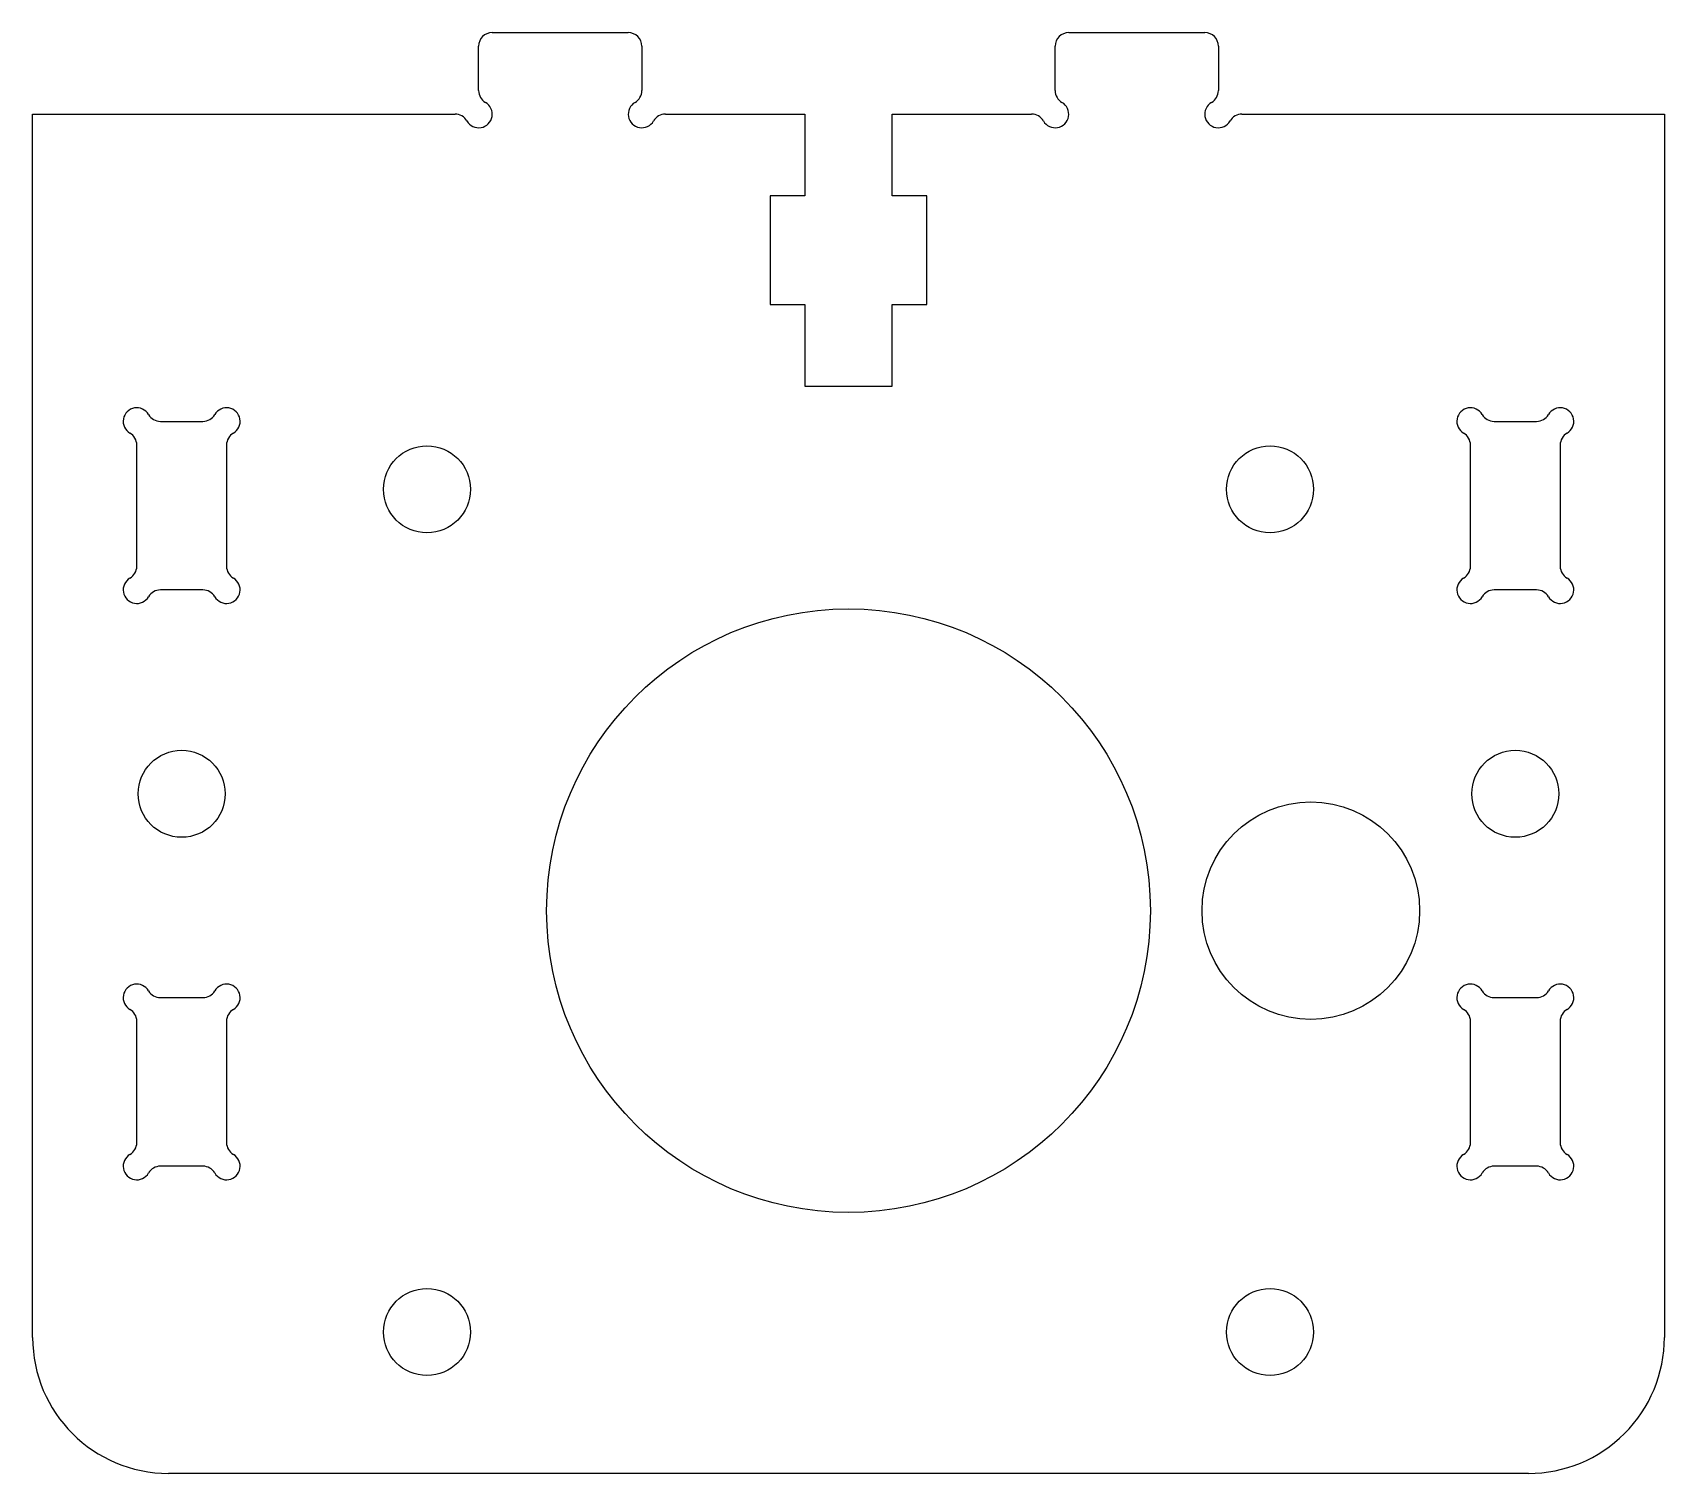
# Model space of a CAD drawing. Header units: inches. Extents: x 0 to 60, y 0 to 53.
import ezdxf

# ---------------------------------------------------------------- set-up
doc = ezdxf.new("R2010")
doc.units = ezdxf.units.IN
doc.header["$MEASUREMENT"] = 0
doc.layers.add('WHITE', color=7, linetype='Continuous')

msp = doc.modelspace()

# ---------------------------------------------------------------- linework, layer by layer
at = {"layer": 'WHITE', "linetype": 'Continuous'}
for p, q in [((16.9, 53), (21.9, 53)), ((38.1, 53), (43.1, 53)), ((16.4, 50.866), (16.4, 52.5)), ((22.4, 52.5), (22.4, 50.866)), ((37.6, 50.866), (37.6, 52.5)), ((43.6, 52.5), (43.6, 50.866)), ((0, 5), (0, 50)), ((0, 50), (15.534, 50)), ((23.266, 50), (28.4, 50)), ((28.4, 50), (28.4, 47)), ((31.6, 47), (31.6, 50)), ((31.6, 50), (36.734, 50)), ((44.466, 50), (60, 50)), ((60, 50), (60, 5)), ((28.4, 47), (27.125, 47)), ((27.125, 47), (27.125, 43)), ((32.875, 47), (31.6, 47)), ((32.875, 43), (32.875, 47)), ((27.125, 43), (28.4, 43)), ((28.4, 43), (28.4, 40)), ((31.6, 40), (31.6, 43)), ((31.6, 43), (32.875, 43)), ((28.4, 40), (31.6, 40)), ((4.696, 38.7), (6.264, 38.7)), ((53.736, 38.7), (55.304, 38.7)), ((3.83, 33.366), (3.83, 37.834)), ((7.13, 37.834), (7.13, 33.366)), ((52.87, 33.366), (52.87, 37.834)), ((56.17, 37.834), (56.17, 33.366)), ((6.264, 32.5), (4.696, 32.5)), ((55.304, 32.5), (53.736, 32.5)), ((4.696, 17.5), (6.264, 17.5)), ((53.736, 17.5), (55.304, 17.5)), ((3.83, 12.166), (3.83, 16.634)), ((7.13, 16.634), (7.13, 12.166)), ((52.87, 12.166), (52.87, 16.634)), ((56.17, 16.634), (56.17, 12.166)), ((6.264, 11.3), (4.696, 11.3)), ((55.304, 11.3), (53.736, 11.3)), ((55, 0), (5, 0))]:
    msp.add_line(p, q, dxfattribs=at)
for centre, radius in [((14.5, 36.2), 1.6), ((45.5, 36.2), 1.6), ((30, 20.7), 11.1), ((5.48, 25), 1.6), ((54.52, 25), 1.6), ((47, 20.7), 4), ((14.5, 5.2), 1.6), ((45.5, 5.2), 1.6)]:
    msp.add_circle(centre, radius, dxfattribs=at)
for centre, radius, start, end in [((16.9, 52.5), 0.5, 90, 180), ((21.9, 52.5), 0.5, 0, 90), ((38.1, 52.5), 0.5, 90, 180), ((43.1, 52.5), 0.5, 0, 90), ((16.4, 50), 0.5, 210.0002, 60), ((16.9, 50.866), 0.5, 180, 240), ((22.4, 50), 0.5, 120.0002, 330), ((21.9, 50.866), 0.5, 300.0002, 0), ((37.6, 50), 0.5, 210.0002, 60), ((38.1, 50.866), 0.5, 180, 240), ((43.6, 50), 0.5, 120.0002, 330), ((43.1, 50.866), 0.5, 300.0002, 0), ((15.534, 49.5), 0.5, 30.0002, 90), ((23.266, 49.5), 0.5, 90, 150), ((36.734, 49.5), 0.5, 30.0002, 90), ((44.466, 49.5), 0.5, 90, 150), ((3.83, 38.7), 0.5, 30.0002, 240), ((7.13, 38.7), 0.5, 300.0002, 150), ((52.87, 38.7), 0.5, 30.0002, 240), ((56.17, 38.7), 0.5, 300.0002, 150), ((4.696, 39.2), 0.5, 210.0002, 270), ((6.264, 39.2), 0.5, 270, 330), ((53.736, 39.2), 0.5, 210.0002, 270), ((55.304, 39.2), 0.5, 270, 330), ((3.33, 37.834), 0.5, 0, 60), ((7.63, 37.834), 0.5, 120.0002, 180), ((52.37, 37.834), 0.5, 0, 60), ((56.67, 37.834), 0.5, 120.0002, 180), ((3.33, 33.366), 0.5, 300.0002, 0), ((7.63, 33.366), 0.5, 180, 240), ((52.37, 33.366), 0.5, 300.0002, 0), ((56.67, 33.366), 0.5, 180, 240), ((3.83, 32.5), 0.5, 120.0002, 330), ((4.696, 32), 0.5, 90, 150), ((6.264, 32), 0.5, 30.0002, 90), ((7.13, 32.5), 0.5, 210.0002, 60), ((52.87, 32.5), 0.5, 120.0002, 330), ((53.736, 32), 0.5, 90, 150), ((55.304, 32), 0.5, 30.0002, 90), ((56.17, 32.5), 0.5, 210.0002, 60), ((3.83, 17.5), 0.5, 30.0002, 240), ((7.13, 17.5), 0.5, 300.0002, 150), ((52.87, 17.5), 0.5, 30.0002, 240), ((56.17, 17.5), 0.5, 300.0002, 150), ((4.696, 18), 0.5, 210.0002, 270), ((6.264, 18), 0.5, 270, 330), ((53.736, 18), 0.5, 210.0002, 270), ((55.304, 18), 0.5, 270, 330), ((3.33, 16.634), 0.5, 0, 60), ((7.63, 16.634), 0.5, 120.0002, 180), ((52.37, 16.634), 0.5, 0, 60), ((56.67, 16.634), 0.5, 120.0002, 180), ((3.33, 12.166), 0.5, 300.0002, 0), ((7.63, 12.166), 0.5, 180, 240), ((52.37, 12.166), 0.5, 300.0002, 0), ((56.67, 12.166), 0.5, 180, 240), ((3.83, 11.3), 0.5, 120.0002, 330), ((7.13, 11.3), 0.5, 210.0002, 60), ((52.87, 11.3), 0.5, 120.0002, 330), ((56.17, 11.3), 0.5, 210.0002, 60), ((4.696, 10.8), 0.5, 90, 150), ((6.264, 10.8), 0.5, 30.0002, 90), ((53.736, 10.8), 0.5, 90, 150), ((55.304, 10.8), 0.5, 30.0002, 90), ((5, 5), 5, 180.00001, 270.00001), ((55, 5), 5, 269.99997, 359.99999)]:
    msp.add_arc(centre, radius, start, end, dxfattribs=at)

doc.saveas('drawing.dxf')
